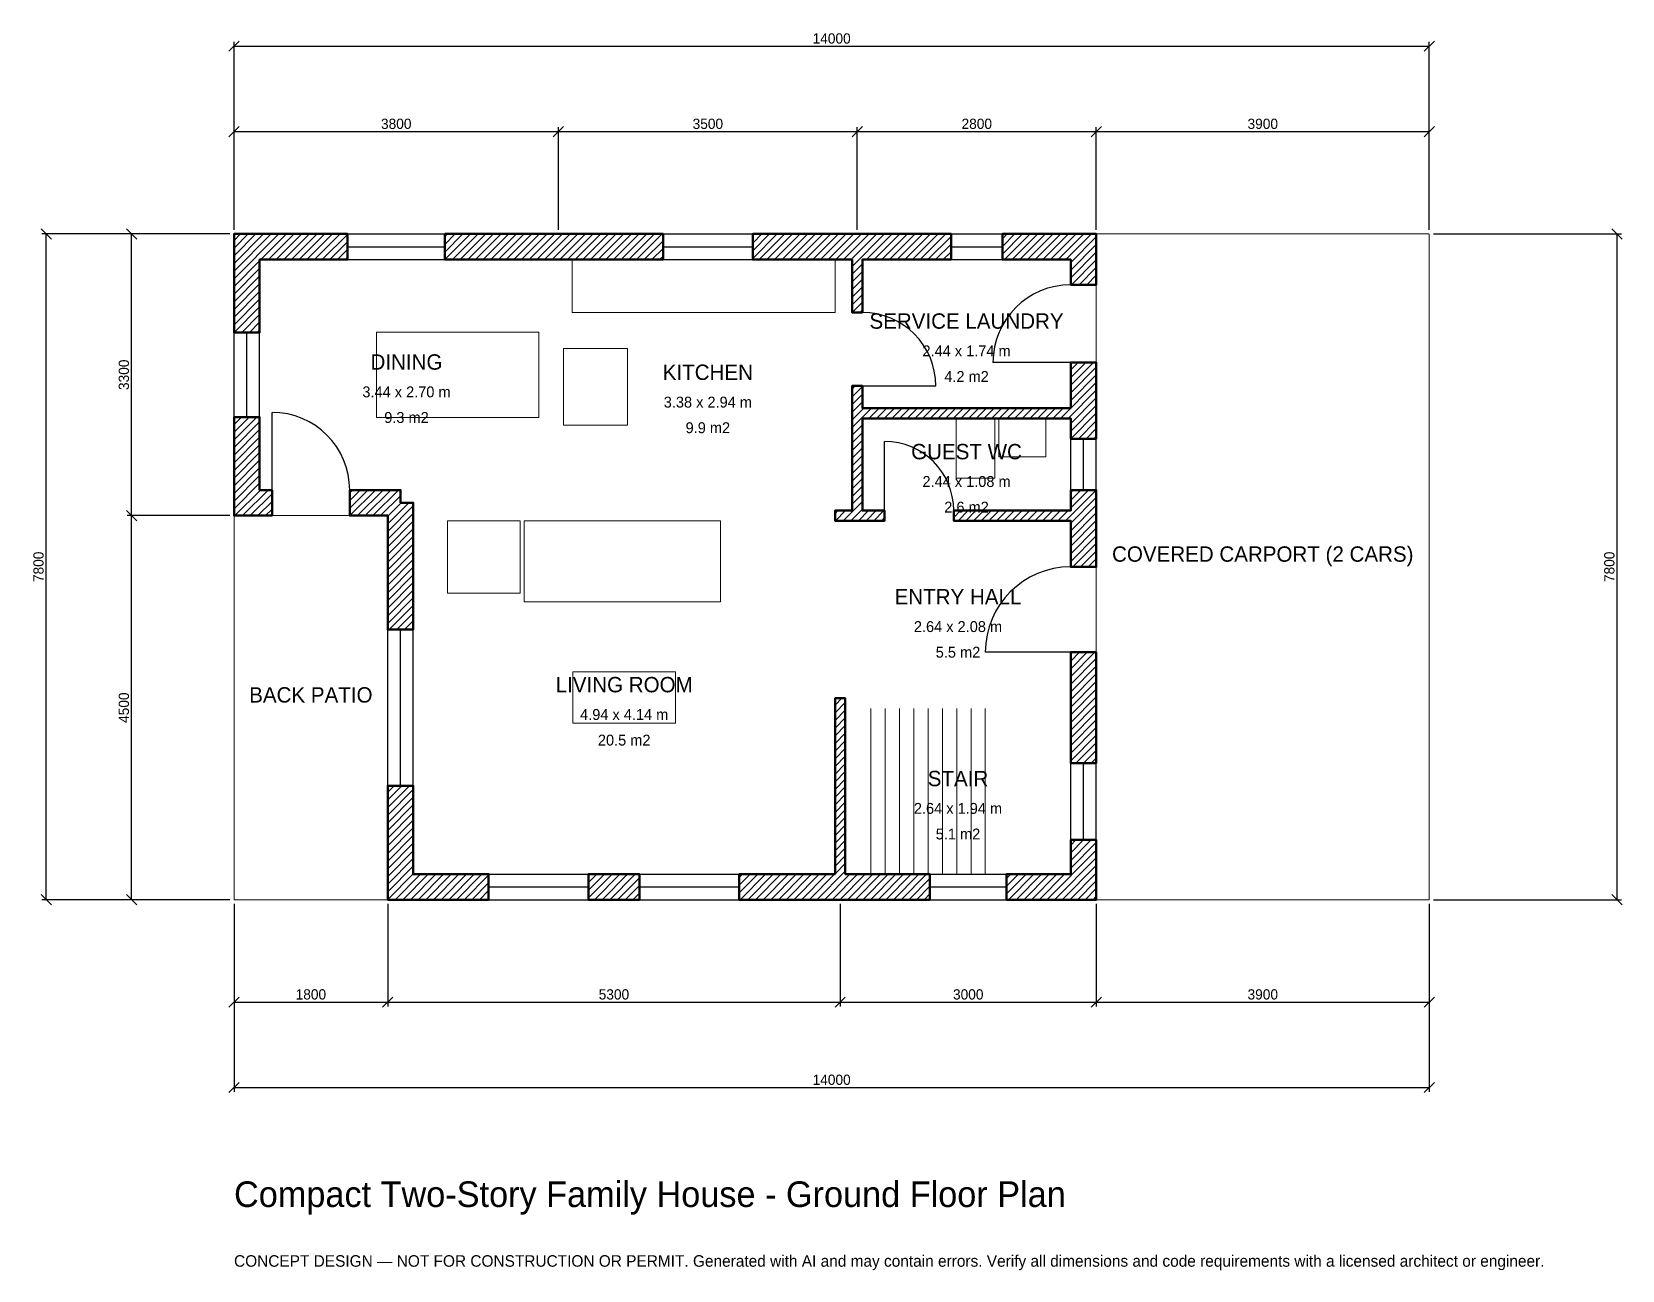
# Model space of a CAD drawing. Header units: millimetres. Extents: x -2369 to 16260, y -4341 to 10169.
import ezdxf
from ezdxf.enums import TextEntityAlignment as Align

# ---------------------------------------------------------------- set-up
doc = ezdxf.new("R2010")
doc.units = ezdxf.units.MM
doc.linetypes.add('DASHED', pattern=[1.524, 1.27, -0.254])
for name, color, linetype, lineweight in [('A-ANNO-DIMS', 1, 'Continuous', 13), ('A-ANNO-TEXT', 7, 'Continuous', 18), ('A-AREA-IDEN', 7, 'Continuous', 18), ('A-DOOR', 2, 'Continuous', 25), ('A-FLOR-FIXT', 9, 'Continuous', 13), ('A-FLOR-STRS', 3, 'Continuous', 18), ('A-FURN', 9, 'Continuous', 13), ('A-GLAZ', 4, 'Continuous', 25), ('A-SITE-PAVE', 8, 'Continuous', 13), ('A-WALL', 7, 'Continuous', 50), ('A-WALL-PATT', 8, 'Continuous', 13)]:
    doc.layers.add(name, color=color, linetype=linetype, lineweight=lineweight)
doc.dimstyles.new('PLAN', dxfattribs={"dimtxt": 120, "dimasz": 80, "dimexe": 50, "dimexo": 50, "dimgap": 30, "dimtad": 1, "dimdec": 0, "dimtsz": 60, "dimcen": 2.5, "dimclrd": 1, "dimclre": 1, "dimazin": 3, "dimtfac": 1, "dimtmove": 0, "dimatfit": 3})

msp = doc.modelspace()

# ---------------------------------------------------------------- hatches: boundary and pattern name
at = {"layer": 'A-WALL-PATT'}
h = msp.add_hatch(dxfattribs=at)
h.set_pattern_fill('ANSI31', color=8, scale=20)
h.paths.add_polyline_path([(6950, 0), (5918.3333, 0), (5918.3333, 300), (6950, 300), (7040, 300), (7040, 2360), (7160, 2360), (7160, 300), (7250, 300), (8150, 300), (8150, 0), (7250, 0), (7160, 0), (7160, -0.001), (7040, -0.001), (7040, 0), (6950, 0)])
h.paths.add_polyline_path([(4151.6667, 0), (4151.6667, 300), (4748.3333, 300), (4748.3333, 0), (4151.6667, 0)])
h.paths.add_polyline_path([(2100, 0), (2100, -0.001), (1800, -0.001), (1800, 0), (1799.999, 0), (1799.999, 300), (1800, 300), (1800, 1335), (2100, 1335), (2100, 300), (2981.6667, 300), (2981.6667, 0), (2100, 0)])
h.paths.add_polyline_path([(1800, 4500), (1355, 4500), (1355, 4800), (1950, 4800), (1950, 4650), (2100, 4650), (2100, 3165), (1800, 3165), (1800, 4500)])
h.paths.add_polyline_path([(300, 4500), (300, 4499.999), (0, 4499.999), (0, 4500), (-0.001, 4500), (-0.001, 4800), (0, 4800), (0, 5655), (300, 5655), (300, 4800), (445, 4800), (445, 4500), (300, 4500)])
h.paths.add_polyline_path([(0, 7500), (-0.001, 7500), (-0.001, 7800), (0, 7800), (0, 7800.001), (300, 7800.001), (300, 7800), (1330, 7800), (1330, 7500), (300, 7500), (300, 6645), (0, 6645), (0, 7500)])
h.paths.add_polyline_path([(3650, 7800), (3950, 7800), (5025, 7800), (5025, 7500), (3950, 7500), (3650, 7500), (2470, 7500), (2470, 7800), (3650, 7800)])
h.paths.add_polyline_path([(7150, 7800), (7150, 7800), (7240, 7800), (7240, 7800.001), (7360, 7800.001), (7360, 7800), (8400, 7800), (8400, 7500), (7450, 7500), (7450, 7500), (7360, 7500), (7360, 6880), (7240, 6880), (7240, 7500), (6075, 7500), (6075, 7800), (7150, 7800)])
h.paths.add_polyline_path([(9800, 7800), (9800, 7800.001), (10100, 7800.001), (10100, 7800), (10100.001, 7800), (10100.001, 7500), (10100, 7500), (10100, 7205), (9800, 7205), (9800, 7500), (9000, 7500), (9000, 7800), (9800, 7800)])
h.paths.add_polyline_path([(10100, 5850), (10100, 5760), (10100.001, 5760), (10100.001, 5640), (10100, 5640), (10100, 5550), (10100, 5400), (9800, 5400), (9800, 5550), (9800, 5640), (7360, 5640), (7360, 4560), (7620, 4560), (7620, 4440), (7360, 4440), (7240, 4440), (7040, 4440), (7040, 4560), (7240, 4560), (7240, 5640), (7240, 5760), (7240, 6020), (7360, 6020), (7360, 5760), (9800, 5760), (9800, 5850), (9800, 6295), (10100, 6295), (10100, 5850)])
h.paths.add_polyline_path([(10100, 4650), (10100, 4560), (10100.001, 4560), (10100.001, 4440), (10100, 4440), (10100, 4350), (10100, 3900), (9800, 3900), (9800, 4350), (9800, 4440), (8430, 4440), (8430, 4560), (9800, 4560), (9800, 4650), (9800, 4800), (10100, 4800), (10100, 4650)])
h.paths.add_polyline_path([(10100, 2450), (10100, 2150), (10100, 1600), (9800, 1600), (9800, 2150), (9800, 2450), (9800, 2900), (10100, 2900), (10100, 2450)])
h.paths.add_polyline_path([(10100, 300), (10100.001, 300), (10100.001, 0), (10100, 0), (10100, -0.001), (9800, -0.001), (9800, 0), (9050, 0), (9050, 300), (9800, 300), (9800, 700), (10100, 700), (10100, 300)])

# ---------------------------------------------------------------- linework, layer by layer
at = {"layer": 'A-DOOR'}
for p, q in [((9800, 6295), (8890, 6295)), ((7360, 6020), (8220, 6020)), ((445, 4800), (445, 5710)), ((7620, 4560), (7620, 5370)), ((9800, 2900), (8800, 2900))]:
    msp.add_line(p, q, dxfattribs=at)
for centre, radius, start, end in [((9800, 6295), 910, 90, 180), ((7360, 6020), 860, 0, 90), ((445, 4800), 910, 0, 90), ((7620, 4560), 810, 0, 90), ((9800, 2900), 1000, 90, 180)]:
    msp.add_arc(centre, radius, start, end, dxfattribs=at)
at = {"layer": 'A-FLOR-FIXT'}
for points in [[(3960, 6880), (7040, 6880), (7040, 7500), (3960, 7500)], [(8460, 4940), (8910, 4940), (8910, 5640), (8460, 5640)], [(8960, 5190), (9510, 5190), (9510, 5640), (8960, 5640)]]:
    msp.add_lwpolyline(points, close=True, dxfattribs=at)
at = {"layer": 'A-FLOR-STRS'}
for p, q in [((7460, 300), (7460, 2240)), ((7627.5, 300), (7627.5, 2240)), ((7795, 300), (7795, 2240)), ((7962.5, 300), (7962.5, 2240)), ((8130, 300), (8130, 2240)), ((8297.5, 300), (8297.5, 2240)), ((8465, 300), (8465, 2240)), ((8632.5, 300), (8632.5, 2240)), ((8800, 300), (8800, 2240))]:
    msp.add_line(p, q, dxfattribs=at)
at = {"layer": 'A-FURN'}
for points in [[(1670, 5650), (3570, 5650), (3570, 6650), (1670, 6650)], [(3860, 5560), (4610, 5560), (4610, 6460), (3860, 6460)], [(2500, 3590), (3350, 3590), (3350, 4440), (2500, 4440)], [(3400, 3490), (5700, 3490), (5700, 4440), (3400, 4440)], [(3970, 2070), (5170, 2070), (5170, 2670), (3970, 2670)]]:
    msp.add_lwpolyline(points, close=True, dxfattribs=at)
at = {"layer": 'A-GLAZ'}
for p, q in [((1330, 7800), (2470, 7800)), ((1330, 7650), (2470, 7650)), ((5025, 7800), (6075, 7800)), ((5025, 7650), (6075, 7650)), ((8400, 7800), (9000, 7800)), ((8400, 7650), (9000, 7650)), ((1330, 7500), (2470, 7500)), ((5025, 7500), (6075, 7500)), ((8400, 7500), (9000, 7500)), ((0, 5655), (0, 6645)), ((150, 5655), (150, 6645)), ((300, 5655), (300, 6645)), ((9800, 4800), (9800, 5400)), ((9950, 4800), (9950, 5400)), ((10100, 4800), (10100, 5400)), ((1800, 1335), (1800, 3165)), ((1950, 1335), (1950, 3165)), ((2100, 1335), (2100, 3165)), ((9800, 700), (9800, 1600)), ((9950, 700), (9950, 1600)), ((10100, 700), (10100, 1600)), ((2981.6667, 300), (4151.6667, 300)), ((4748.3333, 300), (5918.3333, 300)), ((8150, 300), (9050, 300)), ((2981.6667, 150), (4151.6667, 150)), ((2981.6667, 0), (4151.6667, 0)), ((4748.3333, 150), (5918.3333, 150)), ((4748.3333, 0), (5918.3333, 0)), ((8150, 150), (9050, 150)), ((8150, 0), (9050, 0))]:
    msp.add_line(p, q, dxfattribs=at)
at = {"layer": 'A-SITE-PAVE', "linetype": 'DASHED'}
for points in [[(10100, 0), (14000, 0), (14000, 7800), (10100, 7800)], [(0, 0), (1800, 0), (1800, 4500), (0, 4500)]]:
    msp.add_lwpolyline(points, close=True, dxfattribs=at)
at = {"layer": 'A-WALL'}
for points in [[(0, 7500), (-0.001, 7500), (-0.001, 7800), (0, 7800), (0, 7800.001), (300, 7800.001), (300, 7800), (1330, 7800), (1330, 7500), (300, 7500), (300, 6645), (0, 6645), (0, 7500)], [(3650, 7800), (3950, 7800), (5025, 7800), (5025, 7500), (3950, 7500), (3650, 7500), (2470, 7500), (2470, 7800), (3650, 7800)], [(7150, 7800), (7150, 7800), (7240, 7800), (7240, 7800.001), (7360, 7800.001), (7360, 7800), (8400, 7800), (8400, 7500), (7450, 7500), (7450, 7500), (7360, 7500), (7360, 6880), (7240, 6880), (7240, 7500), (6075, 7500), (6075, 7800), (7150, 7800)], [(9800, 7800), (9800, 7800.001), (10100, 7800.001), (10100, 7800), (10100.001, 7800), (10100.001, 7500), (10100, 7500), (10100, 7205), (9800, 7205), (9800, 7500), (9000, 7500), (9000, 7800), (9800, 7800)], [(10100, 5850), (10100, 5760), (10100.001, 5760), (10100.001, 5640), (10100, 5640), (10100, 5550), (10100, 5400), (9800, 5400), (9800, 5550), (9800, 5640), (7360, 5640), (7360, 4560), (7620, 4560), (7620, 4440), (7360, 4440), (7240, 4440), (7040, 4440), (7040, 4560), (7240, 4560), (7240, 5640), (7240, 5760), (7240, 6020), (7360, 6020), (7360, 5760), (9800, 5760), (9800, 5850), (9800, 6295), (10100, 6295), (10100, 5850)], [(300, 4500), (300, 4499.999), (0, 4499.999), (0, 4500), (-0.001, 4500), (-0.001, 4800), (0, 4800), (0, 5655), (300, 5655), (300, 4800), (445, 4800), (445, 4500), (300, 4500)], [(1800, 4500), (1355, 4500), (1355, 4800), (1950, 4800), (1950, 4650), (2100, 4650), (2100, 3165), (1800, 3165), (1800, 4500)], [(10100, 4650), (10100, 4560), (10100.001, 4560), (10100.001, 4440), (10100, 4440), (10100, 4350), (10100, 3900), (9800, 3900), (9800, 4350), (9800, 4440), (8430, 4440), (8430, 4560), (9800, 4560), (9800, 4650), (9800, 4800), (10100, 4800), (10100, 4650)], [(10100, 2450), (10100, 2150), (10100, 1600), (9800, 1600), (9800, 2150), (9800, 2450), (9800, 2900), (10100, 2900), (10100, 2450)], [(6950, 0), (5918.3333, 0), (5918.3333, 300), (6950, 300), (7040, 300), (7040, 2360), (7160, 2360), (7160, 300), (7250, 300), (8150, 300), (8150, 0), (7250, 0), (7160, 0), (7160, -0.001), (7040, -0.001), (7040, 0), (6950, 0)], [(2100, 0), (2100, -0.001), (1800, -0.001), (1800, 0), (1799.999, 0), (1799.999, 300), (1800, 300), (1800, 1335), (2100, 1335), (2100, 300), (2981.6667, 300), (2981.6667, 0), (2100, 0)], [(10100, 300), (10100.001, 300), (10100.001, 0), (10100, 0), (10100, -0.001), (9800, -0.001), (9800, 0), (9050, 0), (9050, 300), (9800, 300), (9800, 700), (10100, 700), (10100, 300)], [(4151.6667, 0), (4151.6667, 300), (4748.3333, 300), (4748.3333, 0), (4151.6667, 0)]]:
    msp.add_lwpolyline(points, close=True, dxfattribs=at)

# ---------------------------------------------------------------- texts
at = {"layer": 'A-ANNO-TEXT'}
for s, height, p in [('Compact Two-Story Family House - Ground Floor Plan', 300, (0, -3600)), ('CONCEPT DESIGN — NOT FOR CONSTRUCTION OR PERMIT. Generated with AI and may contain errors. Verify all dimensions and code requirements with a licensed architect or engineer.', 135, (0, -4300))]:
    msp.add_text(s, height=height, dxfattribs=at).set_placement(p)
at = {"layer": 'A-AREA-IDEN'}
for s, height, p in [('SERVICE LAUNDRY', 180, (8580, 6780)), ('DINING', 180, (2020, 6300)), ('2.44 x 1.74 m', 127.5, (8580, 6430)), ('KITCHEN', 180, (5550, 6180)), ('4.2 m2', 127.5, (8580, 6130)), ('3.44 x 2.70 m', 127.5, (2020, 5950)), ('3.38 x 2.94 m', 127.5, (5550, 5830)), ('9.3 m2', 127.5, (2020, 5650)), ('9.9 m2', 127.5, (5550, 5530)), ('GUEST WC', 180, (8580, 5250)), ('2.44 x 1.08 m', 127.5, (8580, 4900)), ('2.6 m2', 127.5, (8580, 4600)), ('COVERED CARPORT (2 CARS)', 180, (12050, 4050)), ('ENTRY HALL', 180, (8480, 3550)), ('2.64 x 2.08 m', 127.5, (8480, 3200)), ('5.5 m2', 127.5, (8480, 2900)), ('LIVING ROOM', 180, (4570, 2520)), ('BACK PATIO', 180, (900, 2400)), ('4.94 x 4.14 m', 127.5, (4570, 2170)), ('20.5 m2', 127.5, (4570, 1870)), ('STAIR', 180, (8480, 1420)), ('2.64 x 1.94 m', 127.5, (8480, 1070)), ('5.1 m2', 127.5, (8480, 770))]:
    msp.add_text(s, height=height, dxfattribs=at).set_placement(p, align=Align.MIDDLE_CENTER)

# ---------------------------------------------------------------- dimensions: what is measured, and where the dimension line sits
at = {"layer": 'A-ANNO-DIMS'}
for base, p1, p2, text in [((0, 10000), (0, 7800), (14000, 7800), '14000'), ((0, 9000), (0, 7800), (3800, 7800), '3800'), ((3800, 9000), (3800, 7800), (7300, 7800), '3500'), ((7300, 9000), (7300, 7800), (10100, 7800), '2800'), ((10100, 9000), (10100, 7800), (14000, 7800), '3900'), ((0, -1200), (0, 0), (1800, 0), '1800'), ((0, -2200), (0, 0), (14000, 0), '14000'), ((1800, -1200), (1800, 0), (7100, 0), '5300'), ((7100, -1200), (7100, 0), (10100, 0), '3000'), ((10100, -1200), (10100, 0), (14000, 0), '3900')]:
    msp.add_linear_dim(base=base, p1=p1, p2=p2, text=text, dimstyle='PLAN', dxfattribs=at).render()
for base, p1, p2, text in [((-2200, 0), (0, 0), (0, 7800), '7800'), ((-1200, 4500), (0, 4500), (0, 7800), '3300'), ((16200, 0), (14000, 0), (14000, 7800), '7800'), ((-1200, 0), (0, 0), (0, 4500), '4500')]:
    msp.add_linear_dim(base=base, p1=p1, p2=p2, angle=90, text=text, dimstyle='PLAN', dxfattribs=at).render()

doc.saveas('drawing.dxf')
